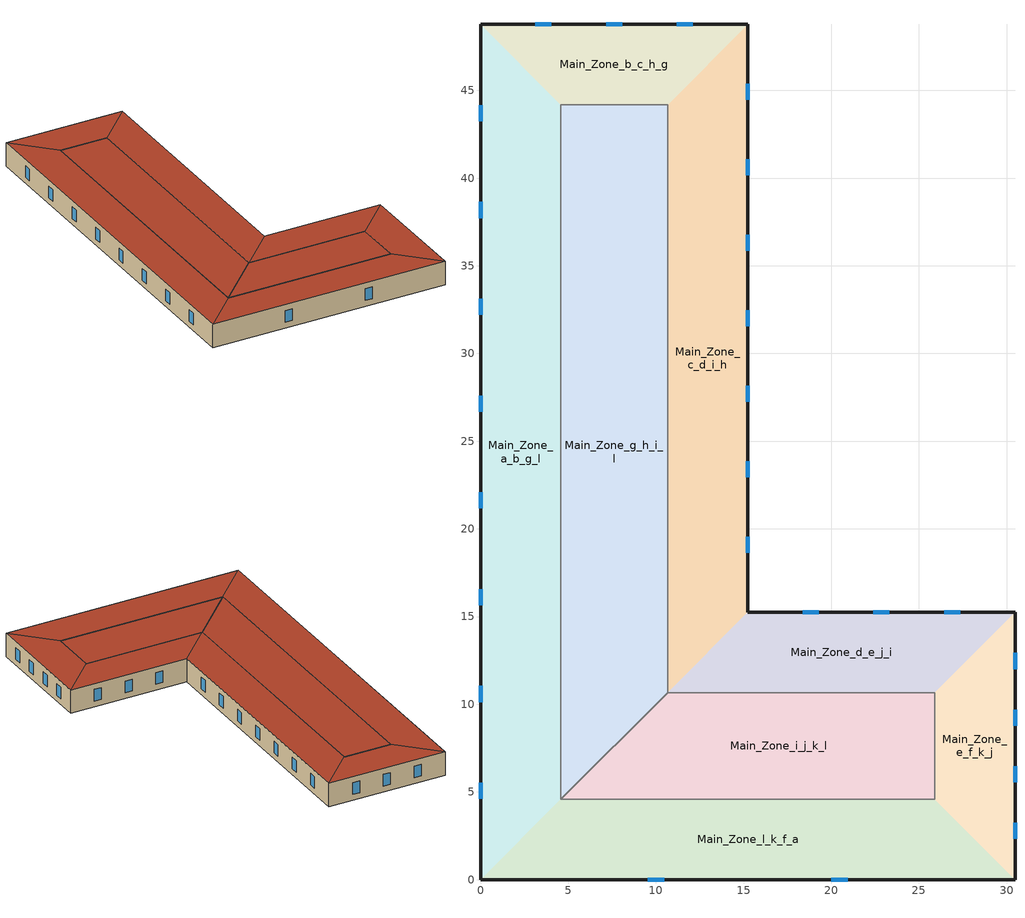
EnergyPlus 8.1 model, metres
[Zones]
Main_Zone_a_b_g_l
 floor ground (BotFloorConstruction): 0,0 0,48.77 4.57,44.19 4.57,4.57 z0
 wall outside (FaceBrkIns4LWConcBlkGyp_R-17): 0,48.77 0,0 z0:3.05
 wall to Main_Zone_g_h_i_l (IntWallConstruction): 4.57,44.19 4.57,4.57 z0:3.05
 window (WinLib_2003): 0,5.52 0,4.61 / 0,11.04 0,10.13 / 0,16.56 0,15.65 / 0,22.08 0,21.17 / 0,27.6 0,26.69 / 0,33.12 0,32.21 / 0,38.64 0,37.73 / 0,44.16 0,43.25 z0.76:2.29
 roof outside (SlagFeltIns6LWConcGapAcoTile_R-21): 4.57,4.57 4.57,44.19 0,48.77 0,0 z3.05
Main_Zone_b_c_h_g
 floor ground (BotFloorConstruction): 0,48.77 15.24,48.77 10.67,44.19 4.57,44.19 z0
 wall outside (FaceBrkIns4LWConcBlkGyp_R-17): 15.24,48.77 0,48.77 z0:3.05
 wall to Main_Zone_g_h_i_l (IntWallConstruction): 10.67,44.19 4.57,44.19 z0:3.05
 window (WinLib_2003): 4.04,48.77 3.12,48.77 / 8.08,48.77 7.16,48.77 / 12.12,48.77 11.2,48.77 z0.76:2.29
 roof outside (SlagFeltIns6LWConcGapAcoTile_R-21): 4.57,44.19 10.67,44.19 15.24,48.77 0,48.77 z3.05
Main_Zone_c_d_i_h
 floor ground (BotFloorConstruction): 15.24,48.77 15.24,15.24 10.67,10.67 10.67,44.19 z0
 wall outside (FaceBrkIns4LWConcBlkGyp_R-17): 15.24,15.24 15.24,48.77 z0:3.05
 wall to Main_Zone_g_h_i_l (IntWallConstruction): 10.67,10.67 10.67,44.19 z0:3.05
 window (WinLib_2003): 15.24,44.46 15.24,45.37 / 15.24,40.16 15.24,41.07 / 15.24,35.85 15.24,36.76 / 15.24,31.55 15.24,32.46 / 15.24,27.24 15.24,28.15 / 15.24,22.94 15.24,23.85 / 15.24,18.63 15.24,19.54 z0.76:2.29
 roof outside (SlagFeltIns6LWConcGapAcoTile_R-21): 10.67,44.19 10.67,10.67 15.24,15.24 15.24,48.77 z3.05
Main_Zone_d_e_j_i
 floor ground (BotFloorConstruction): 15.24,15.24 30.48,15.24 25.91,10.67 10.67,10.67 z0
 wall outside (FaceBrkIns4LWConcBlkGyp_R-17): 30.48,15.24 15.24,15.24 z0:3.05
 wall to Main_Zone_i_j_k_l (IntWallConstruction): 25.91,10.67 10.67,10.67 z0:3.05
 window (WinLib_2003): 19.28,15.24 18.36,15.24 / 23.32,15.24 22.4,15.24 / 27.35,15.24 26.44,15.24 z0.76:2.29
 roof outside (SlagFeltIns6LWConcGapAcoTile_R-21): 10.67,10.67 25.91,10.67 30.48,15.24 15.24,15.24 z3.05
Main_Zone_e_f_k_j
 floor ground (BotFloorConstruction): 30.48,15.24 30.48,0 25.91,4.57 25.91,10.67 z0
 wall outside (FaceBrkIns4LWConcBlkGyp_R-17): 30.48,0 30.48,15.24 z0:3.05
 wall to Main_Zone_i_j_k_l (IntWallConstruction): 25.91,4.57 25.91,10.67 z0:3.05
 window (WinLib_2003): 30.48,12.01 30.48,12.92 / 30.48,8.78 30.48,9.69 / 30.48,5.55 30.48,6.46 / 30.48,2.32 30.48,3.23 z0.76:2.29
 roof outside (SlagFeltIns6LWConcGapAcoTile_R-21): 25.91,10.67 25.91,4.57 30.48,0 30.48,15.24 z3.05
Main_Zone_l_k_f_a
 floor ground (BotFloorConstruction): 4.57,4.57 25.91,4.57 30.48,0 0,0 z0
 wall outside (FaceBrkIns4LWConcBlkGyp_R-17): 0,0 30.48,0 z0:3.05
 wall to Main_Zone_i_j_k_l (IntWallConstruction): 4.57,4.57 25.91,4.57 z0:3.05
 window (WinLib_2003): 20.01,0 20.93,0 / 9.55,0 10.46,0 z0.76:2.29
 roof outside (SlagFeltIns6LWConcGapAcoTile_R-21): 0,0 30.48,0 25.91,4.57 4.57,4.57 z3.05
Main_Zone_g_h_i_l
 floor ground (BotFloorConstruction): 4.57,44.19 10.67,44.19 10.67,10.67 4.57,4.57 z0
 wall to Main_Zone_i_j_k_l (IntWallConstruction): 10.67,10.67 4.57,4.57 z0:3.05
 roof outside (SlagFeltIns6LWConcGapAcoTile_R-21): 4.57,4.57 10.67,10.67 10.67,44.19 4.57,44.19 z3.05
Main_Zone_i_j_k_l
 floor ground (BotFloorConstruction): 10.67,10.67 25.91,10.67 25.91,4.57 4.57,4.57 z0
 roof outside (SlagFeltIns6LWConcGapAcoTile_R-21): 4.57,4.57 25.91,4.57 25.91,10.67 10.67,10.67 z3.05
[Building]
LBuildingAppGPar: North Axis {deg}=0; Terrain=Suburbs; Loads Convergence Tolerance Value=0.04; Temperature Convergence Tolerance Value {deltaC}=0.4; Solar Distribution=FullInteriorAndExterior; Maximum Number of Warmup Days=20; Minimum Number of Warmup Days=6
[Site:Location]
CHICAGO_IL_USA TMY2-94846: Latitude {deg}=41.78; Longitude {deg}=-87.75; Time Zone {hr}=-6; Elevation {m}=190
[SizingPeriod:DesignDay] Day of Month=21; Humidity Condition Type=Wetbulb; Barometric Pressure {Pa}=99063; Rain Indicator=No; Snow Indicator=No; Daylight Saving Time Indicator=No; Solar Model Indicator=ASHRAEClearSky
Name | Month | Day Type | Maximum Dry-Bulb Temperature {C} | Daily Dry-Bulb Temperature Range {deltaC} | Wetbulb or DewPoint at Maximum Dry-Bulb {C} | Wind Speed {m/s} | Wind Direction {deg} | Sky Clearness
CHICAGO_IL_USA Annual Heating 99% Design Conditions DB | 1 | WinterDesignDay | -17.3 | 0 | -17.3 | 4.9 | 270 | 0
CHICAGO_IL_USA Annual Cooling 1% Design Conditions DB/MCWB | 7 | SummerDesignDay | 31.5 | 10.7 | 23 | 5.3 | 230 | 1
[Site:GroundTemperature:BuildingSurface]
20.03, 20.03, 20.13, 20.3, 20.43, 20.52, 20.62, 20.77, 20.78, 20.55, 20.44, 20.2
[Material:AirGap]
AirGap: Thermal Resistance {m2-K/W}=0.1762
[Material] Thermal Absorptance=0.9
Name | Roughness | Thickness {m} | Conductivity {W/m-K} | Density {kg/m3} | Specific Heat {J/kg-K} | Solar Absorptance | Visible Absorptance
FurnitureMaterial | MediumSmooth | 0.1 | 11 | 544.62 | 1210 | 0.78 | 0.78
ConcForBotFloor | Smooth | 0.1524 | 1.73 | 2243 | 837 | 0.65 | 0.65
GypForInterior; HF-E1 | Smooth | 0.0191 | 0.7264 | 1602 | 837 | 0.92 | 0.92
ConcForInterior | Smooth | 0.2033 | 0.5708 | 609 | 837 | 0.65 | 0.65
HF-A2 | Smooth | 0.1016 | 1.332 | 2082 | 920 | 0.93 | 0.93
HF-C2 | Smooth | 0.1015 | 0.3805 | 609 | 837 | 0.65 | 0.65
HF-E2 | Smooth | 0.0127 | 1.436 | 881 | 1674 | 0.55 | 0.55
HF-E3 | Smooth | 0.0095 | 0.1903 | 1121 | 1674 | 0.75 | 0.75
HF-C15 | Smooth | 0.1524 | 0.173 | 641 | 837 | 0.65 | 0.65
HF-E5 | Smooth | 0.0191 | 0.0605 | 481 | 837 | 0.32 | 0.32
[Construction]
FurnitureConstruction: FurnitureMaterial
BotFloorConstruction: ConcForBotFloor
IntWallConstruction: GypForInterior, AirGap, ConcForInterior, AirGap, GypForInterior
FaceBrkIns4LWConcBlkGyp_R-17: HF-A2, R-17, HF-C2, HF-E1
SlagFeltIns6LWConcGapAcoTile_R-21: HF-E2, HF-E3, R-21, HF-C15, AirGap, HF-E5
WinLib_2003: CLEAR 6MM, AIR 6MM, CLEAR 6MM
[Material:NoMass] Roughness=Rough; Thermal Absorptance=0.9; Solar Absorptance=0.75; Visible Absorptance=0.75
Name | Thermal Resistance {m2-K/W}
R-17 | 2.991904
R-21 | 3.695882
[WindowMaterial:Glazing]
CLEAR 6MM: Optical Data Type=SpectralAverage; Thickness {m}=.006; Solar Transmittance at Normal Incidence=.775; Front Side Solar Reflectance at Normal Incidence=.071; Back Side Solar Reflectance at Normal Incidence=.071; Visible Transmittance at Normal Incidence=.881; Front Side Visible Reflectance at Normal Incidence=.08; Back Side Visible Reflectance at Normal Incidence=.08; Infrared Transmittance at Normal Incidence=0; Front Side Infrared Hemispherical Emissivity=.84; Back Side Infrared Hemispherical Emissivity=.84; Conductivity {W/m-K}=.9
[WindowMaterial:Gas]
AIR 6MM: Gas Type=Air; Thickness {m}=.0063
[Zone] Type=1; Multiplier=1; Ceiling Height {m}=3.047851; Volume {m3}=0; Floor Area {m2}=autocalculate; Zone Inside Convection Algorithm=TARP
Main_Zone_a_b_g_l; Main_Zone_b_c_h_g; Main_Zone_c_d_i_h; Main_Zone_d_e_j_i; Main_Zone_e_f_k_j; Main_Zone_l_k_f_a; Main_Zone_g_h_i_l; Main_Zone_i_j_k_l
[People] Number of People Schedule=People_office_Sch; Number of People Calculation Method=area/person; Zone Floor Area per Person {m2/person}=23.22349; Fraction Radiant=0.2; Sensible Heat Fraction=autocalculate; Activity Level Schedule=Activity_office_Sch
Name | Zone or ZoneList
Main_Zone_a_b_g_l_Peop | Main_Zone_a_b_g_l
Main_Zone_b_c_h_g_Peop | Main_Zone_b_c_h_g
Main_Zone_c_d_i_h_Peop | Main_Zone_c_d_i_h
Main_Zone_d_e_j_i_Peop | Main_Zone_d_e_j_i
Main_Zone_e_f_k_j_Peop | Main_Zone_e_f_k_j
Main_Zone_l_k_f_a_Peop | Main_Zone_l_k_f_a
Main_Zone_g_h_i_l_Peop | Main_Zone_g_h_i_l
Main_Zone_i_j_k_l_Peop | Main_Zone_i_j_k_l
[Lights] Schedule=Lights_office_Sch; Design Level Calculation Method=Watts/area; Watts per Zone Floor Area {W/m2}=5.52125; Return Air Fraction=0; Fraction Radiant=0.37; Fraction Visible=0.18; Fraction Replaceable=0
Name | Zone or ZoneList
Main_Zone_a_b_g_l_Lite | Main_Zone_a_b_g_l
Main_Zone_b_c_h_g_Lite | Main_Zone_b_c_h_g
Main_Zone_c_d_i_h_Lite | Main_Zone_c_d_i_h
Main_Zone_d_e_j_i_Lite | Main_Zone_d_e_j_i
Main_Zone_e_f_k_j_Lite | Main_Zone_e_f_k_j
Main_Zone_l_k_f_a_Lite | Main_Zone_l_k_f_a
Main_Zone_g_h_i_l_Lite | Main_Zone_g_h_i_l
Main_Zone_i_j_k_l_Lite | Main_Zone_i_j_k_l
[ElectricEquipment] Schedule=Elec_office_Sch; Design Level Calculation Method=Watts/area; Watts per Zone Floor Area {W/m2}=2.36625; Fraction Latent=0; Fraction Radiant=0.25; Fraction Lost=0
Name | Zone or ZoneList
Main_Zone_a_b_g_l_Elec | Main_Zone_a_b_g_l
Main_Zone_b_c_h_g_Elec | Main_Zone_b_c_h_g
Main_Zone_c_d_i_h_Elec | Main_Zone_c_d_i_h
Main_Zone_d_e_j_i_Elec | Main_Zone_d_e_j_i
Main_Zone_e_f_k_j_Elec | Main_Zone_e_f_k_j
Main_Zone_l_k_f_a_Elec | Main_Zone_l_k_f_a
Main_Zone_g_h_i_l_Elec | Main_Zone_g_h_i_l
Main_Zone_i_j_k_l_Elec | Main_Zone_i_j_k_l
[InternalMass] Construction=FurnitureConstruction
Name | Zone | Surface Area {m2}
Main_Zone_a_b_g_l_Furniture1; Main_Zone_a_b_g_l_Furniture2 | Main_Zone_a_b_g_l | 90.7639
Main_Zone_b_c_h_g_Furniture1; Main_Zone_b_c_h_g_Furniture2 | Main_Zone_b_c_h_g | 21.9085
Main_Zone_c_d_i_h_Furniture1; Main_Zone_c_d_i_h_Furniture2 | Main_Zone_c_d_i_h | 68.8553
Main_Zone_d_e_j_i_Furniture1; Main_Zone_d_e_j_i_Furniture2 | Main_Zone_d_e_j_i | 31.2979
Main_Zone_e_f_k_j_Furniture1; Main_Zone_e_f_k_j_Furniture2 | Main_Zone_e_f_k_j | 21.9085
Main_Zone_l_k_f_a_Furniture1; Main_Zone_l_k_f_a_Furniture2 | Main_Zone_l_k_f_a | 53.2064
Main_Zone_g_h_i_l_Furniture1; Main_Zone_g_h_i_l_Furniture2 | Main_Zone_g_h_i_l | 100.153
Main_Zone_i_j_k_l_Furniture1; Main_Zone_i_j_k_l_Furniture2 | Main_Zone_i_j_k_l | 50.0766
[HVACTemplate:Thermostat]
All Zones: Heating Setpoint Schedule=Htg-SetP-Sch; Cooling Setpoint Schedule=Clg-SetP-Sch
[HVACTemplate:Zone:Unitary] Template Thermostat=All Zones; Supply Air Maximum Flow Rate {m3/s}=autosize; Outdoor Air Method=flow/person; Outdoor Air Flow Rate per Person {m3/s}=0.00944; Outdoor Air Flow Rate per Zone Floor Area {m3/s-m2}=0; Outdoor Air Flow Rate per Zone {m3/s}=0; Baseboard Heating Type=None; Baseboard Heating Capacity {W}=autosize
Name | Template Unitary System
Main_Zone_a_b_g_l | Furnace_DX_a_b_g_l
Main_Zone_b_c_h_g | Furnace_DX_b_c_h_g
Main_Zone_c_d_i_h | Furnace_DX_c_d_i_h
Main_Zone_d_e_j_i | Furnace_DX_d_e_j_i
Main_Zone_e_f_k_j | Furnace_DX_e_f_k_j
Main_Zone_l_k_f_a | Furnace_DX_l_k_f_a
Main_Zone_g_h_i_l | Furnace_DX_g_h_i_l
Main_Zone_i_j_k_l | Furnace_DX_i_j_k_l
[HVACTemplate:System:Unitary] System Availability Schedule=FanAvailSched; Supply Fan Maximum Flow Rate {m3/s}=autosize; Supply Fan Total Efficiency=0.7; Supply Fan Delta Pressure {Pa}=600; Supply Fan Motor Efficiency=0.9; Supply Fan Motor in Air Stream Fraction=1; Cooling Coil Type=SingleSpeedDX; Cooling Design Supply Air Temperature {C}=14; Cooling Coil Gross Rated Total Capacity {W}=autosize; Cooling Coil Gross Rated Sensible Heat Ratio=autosize; Cooling Coil Gross Rated COP {W/W}=3; Heating Coil Type=Gas; Heating Design Supply Air Temperature {C}=50; Heating Coil Capacity {W}=autosize; Gas Heating Coil Efficiency=0.8; Gas Heating Coil Parasitic Electric Load {W}=0; Maximum Outdoor Air Flow Rate {m3/s}=autosize; Minimum Outdoor Air Flow Rate {m3/s}=autosize; Minimum Outdoor Air Schedule=Min OA Sched; Economizer Type=DifferentialDryBulb; Economizer Lockout=NoLockout; Economizer Upper Temperature Limit {C}=19; Economizer Lower Temperature Limit {C}=4; Supply Fan Placement=BlowThrough; Night Cycle Control=CycleOnAny; Heat Recovery Type=None; Sensible Heat Recovery Effectiveness=0.7; Latent Heat Recovery Effectiveness=0.65; Dehumidification Control Type=None; Dehumidification Setpoint {percent}=60; Humidifier Type=None; Humidifier Rated Capacity {m3/s}=0.000001; Humidifier Rated Electric Power {W}=2690; Humidifier Setpoint {percent}=30
Name | Control Zone or Thermostat Location | Supply Fan Operating Mode Schedule
Furnace_DX_a_b_g_l | Main_Zone_a_b_g_l | HVACTemplate:System:UnitaryFurnace_DX_a_b_g_lContinuousFanSchedule
Furnace_DX_b_c_h_g | Main_Zone_b_c_h_g | HVACTemplate:System:UnitaryFurnace_DX_b_c_h_gContinuousFanSchedule
Furnace_DX_c_d_i_h | Main_Zone_c_d_i_h | HVACTemplate:System:UnitaryFurnace_DX_c_d_i_hContinuousFanSchedule
Furnace_DX_d_e_j_i | Main_Zone_d_e_j_i | HVACTemplate:System:UnitaryFurnace_DX_d_e_j_iContinuousFanSchedule
Furnace_DX_e_f_k_j | Main_Zone_e_f_k_j | HVACTemplate:System:UnitaryFurnace_DX_e_f_k_jContinuousFanSchedule
Furnace_DX_l_k_f_a | Main_Zone_l_k_f_a | HVACTemplate:System:UnitaryFurnace_DX_l_k_f_aContinuousFanSchedule
Furnace_DX_g_h_i_l | Main_Zone_g_h_i_l | HVACTemplate:System:UnitaryFurnace_DX_g_h_i_lContinuousFanSchedule
Furnace_DX_i_j_k_l | Main_Zone_i_j_k_l | HVACTemplate:System:UnitaryFurnace_DX_i_j_k_lContinuousFanSchedule
[Schedule:Compact]
People_office_Sch: Through: 12/31, For: Weekdays, Until: 8:00, 0.05, Until: 18:00, 1, Until: 24:00, 0.05, For: Saturday, Until: 8:00, 0.05, Until: 18:00, 1, Until: 24:00, 0.05, For: Sunday AllOtherDays, Until: 8:00, 0.05, Until: 18:00, 1, Until: 24:00, 0.05
Lights_office_Sch: Through: 12/31, For: Weekdays, Until: 8:00, 0.142857, Until: 18:00, 1, Until: 24:00, 0.142857, For: Saturday, Until: 8:00, 0.142857, Until: 18:00, 1, Until: 24:00, 0.142857, For: Sunday AllOtherDays, Until: 8:00, 0.142857, Until: 18:00, 1, Until: 24:00, 0.142857
Elec_office_Sch: Through: 12/31, For: Weekdays, Until: 8:00, 0.333333, Until: 18:00, 1, Until: 24:00, 0.333333, For: Saturday, Until: 8:00, 0.333333, Until: 18:00, 1, Until: 24:00, 0.333333, For: Sunday AllOtherDays, Until: 8:00, 0.333333, Until: 18:00, 1, Until: 24:00, 0.333333
Activity_office_Sch: Through: 12/31, For: AllDays, Until: 24:00, 120
Htg-SetP-Sch: Through: 12/31, For: WeekDays CustomDay1 CustomDay2, Until: 6:00, 13, Until: 7:00, 18, Until: 21:00, 23, Until: 24:00, 13, For: WeekEnds Holiday, Until: 24:00, 13, For: SummerDesignDay, Until: 24:00, 13, For: WinterDesignDay, Until: 24:00, 23
Clg-SetP-Sch: Through: 12/31, For: WeekDays CustomDay1 CustomDay2, Until: 7:00, 32, Until: 21:00, 24, Until: 24:00, 32, For: WeekEnds Holiday, Until: 24:00, 32, For: SummerDesignDay, Until: 24:00, 24, For: WinterDesignDay, Until: 24:00, 32
FanAvailSched: Through: 12/31, For: WeekDays CustomDay1 CustomDay2, Until: 7:00, 0, Until: 21:00, 1, Until: 24:00, 0, For: Weekends Holiday, Until: 24:00, 0, For: SummerDesignDay, Until: 24:00, 1, For: WinterDesignDay, Until: 24:00, 1
Min OA Sched: Through: 12/31, For: WeekDays CustomDay1 CustomDay2, Until: 8:00, 0, Until: 21:00, 1, Until: 24:00, 0, For: Weekends Holiday, Until: 24:00, 0, For: SummerDesignDay, Until: 24:00, 1, For: WinterDesignDay, Until: 24:00, 1
[Schedule:Constant]
HVACTemplate:System:UnitaryFurnace_DX_a_b_g_lContinuousFanSchedule; HVACTemplate:System:UnitaryFurnace_DX_b_c_h_gContinuousFanSchedule; HVACTemplate:System:UnitaryFurnace_DX_c_d_i_hContinuousFanSchedule; HVACTemplate:System:UnitaryFurnace_DX_d_e_j_iContinuousFanSchedule; HVACTemplate:System:UnitaryFurnace_DX_e_f_k_jContinuousFanSchedule; HVACTemplate:System:UnitaryFurnace_DX_l_k_f_aContinuousFanSchedule; HVACTemplate:System:UnitaryFurnace_DX_g_h_i_lContinuousFanSchedule; HVACTemplate:System:UnitaryFurnace_DX_i_j_k_lContinuousFanSchedule: Any Number, 1
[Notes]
LBuildingAppGRotPar.idf
Basic file description:  1 story L shaped building divided eight conditioned zones
Highlights:              Highlight the use of Compliance:Building to rotate the building for Appendix G baselines.
Uses the parametric preprocessor to set up all four input files.
Simulation Location/Run: CHICAGO_IL_*USA TMY2-94846, 2 design days, 2 run periods,
Run Control executes the run periods using the weather file
Location:                Chicago, IL
Design Days:             CHICAGO_IL_USA Annual Heating 99% Design Conditions DB, MaxDB= -17.3°C
CHICAGO_IL_USA Annual Cooling 1% Design Conditions, MaxDB=  31.5°C MCWB=  23.0°C
Run Period (Weather File): 1/1 through 12/31, CHICAGO_IL_USA TMY2-94846
Run Control:             Zone and System sizing with weather file run control (no design days run)
Building: L shaped building.
File Created by EP-Quick version: 1.5  at: 4/1/2009   12:40:00 PM
Floor Area:        10500 ft2
Number of Stories: 1
Zone Description Details:
Internal gains description:     lighting is 1.75 watts/ft2, office equip is 0.75 watts/ft2. There is 1 occupant
per 250 ft2 of floor area.
Interzone Surfaces:             6 interzone surfaces (see diagram)
Internal Mass:                  None
People:                         1 occupant per 250 ft2
Windows:                        All windows are 5 ft x 3 ft and 2003 Dbl Clear 6mm/6mm Air
Doors:                          None
Detached Shading:               None
Daylight:                       None
Natural Ventilation:            None
Compact Schedules:              Yes
HVAC:                           HVAC Templates for Furnace DX.
Zonal Equipment:                HVAC Template for Furnace DX
Central Air Handling Equipment: No
System Equipment Autosize:      Yes
Purchased Cooling:              None
Purchased Heating:              None
Pumps:                          None
Boilers:                        None
Chillers:                       None
Standard Reports:               All
Timestep or Hourly Variables:   Hourly
Time bins Report:               None
HTML Report:                    Yes
Environmental Emissions:        None
Utility Tariffs:                None
CHICAGO_IL_USA Annual Cooling 1% Design Conditions, MaxDB=  31.5°C MCWB=  23.0°C
